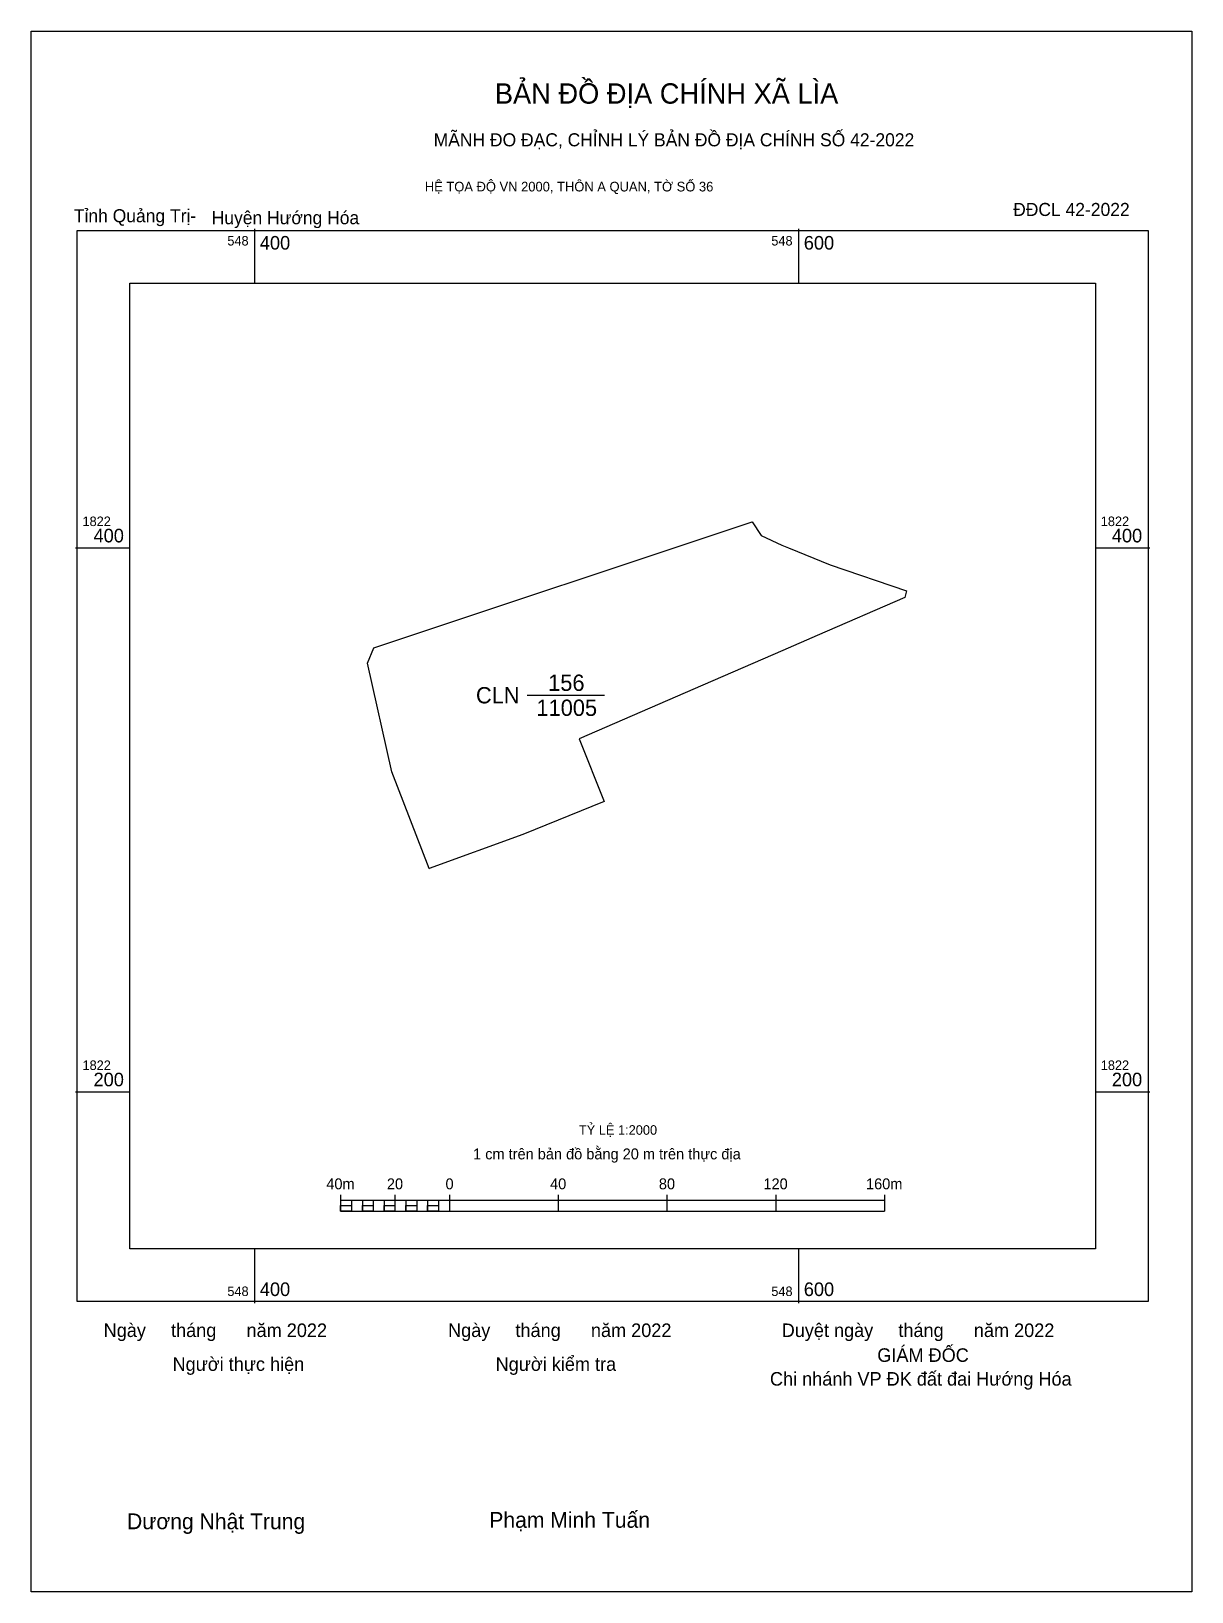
# Model space of a CAD drawing. Extents: x 548318 to 548745, y 1822016 to 1822590.
import ezdxf

# ---------------------------------------------------------------- set-up
doc = ezdxf.new("R2010")
doc.units = 0
for name, color, linetype in [('Level 10', 7, 'Continuous'), ('Level 13', 7, 'Continuous'), ('Level 15', 7, 'Continuous'), ('Level 27', 7, 'Continuous'), ('Level 6', 7, 'Continuous'), ('Level 62', 7, 'Continuous'), ('Level 63', 7, 'Continuous'), ('Level 9', 7, 'Continuous')]:
    doc.layers.add(name, color=color, linetype=linetype)

msp = doc.modelspace()

# ---------------------------------------------------------------- linework, layer by layer
at = {"layer": 'Level 10'}
msp.add_lwpolyline([(548441.63, 1822357.54), (548443.92, 1822363.18), (548582.98, 1822409.54), (548586.28, 1822404.5), (548593.98, 1822401.01), (548596.43, 1822400), (548611.73, 1822393.69), (548639.74, 1822384.19), (548639.19, 1822381.71), (548606.87, 1822367.71), (548594.29, 1822362.26), (548564.88, 1822349.52), (548519.36, 1822329.81), (548528.54, 1822306.73), (548498.75, 1822294.58), (548464.21, 1822282.03), (548450.49, 1822317.67)], close=True, dxfattribs=at)
at = {"layer": 'Level 13'}
msp.add_line((548500.25, 1822345.79), (548528.71, 1822345.79), dxfattribs=at)
at = {"layer": 'Level 15'}
msp.add_lwpolyline([(548317.94, 1822589.96), (548744.65, 1822589.96), (548744.65, 1822016.13), (548317.94, 1822016.13)], close=True, dxfattribs=at)
at = {"layer": 'Level 27'}
for p, q in [((548582.98, 1822409.54), (548583, 1822409.55)), ((548639.19, 1822381.71), (548639.18, 1822381.69)), ((548639.74, 1822384.19), (548639.75, 1822384.21)), ((548443.92, 1822363.18), (548443.91, 1822363.2)), ((548606.87, 1822367.71), (548606.89, 1822367.71)), ((548441.63, 1822357.54), (548441.61, 1822357.53)), ((548594.29, 1822362.26), (548594.29, 1822362.24)), ((548564.88, 1822349.52), (548564.89, 1822349.5)), ((548450.49, 1822317.67), (548450.47, 1822317.66)), ((548528.54, 1822306.73), (548528.56, 1822306.74)), ((548464.21, 1822282.03), (548464.19, 1822282.02))]:
    msp.add_line(p, q, dxfattribs=at)
at = {"layer": 'Level 62'}
msp.add_lwpolyline([(548354.18, 1822497.28), (548709.2, 1822497.28), (548709.2, 1822142.26), (548354.18, 1822142.26)], close=True, dxfattribs=at)
at = {"layer": 'Level 63'}
for p, q in [((548400, 1822517.28), (548400, 1822497.28)), ((548600, 1822517.28), (548600, 1822497.28)), ((548334.18, 1822400), (548354.18, 1822400)), ((548709.2, 1822400), (548729.2, 1822400)), ((548334.18, 1822200), (548354.18, 1822200)), ((548709.2, 1822200), (548729.2, 1822200)), ((548431.69, 1822162.13), (548431.69, 1822156.13)), ((548431.69, 1822160.13), (548631.69, 1822160.13)), ((548435.69, 1822160.13), (548435.69, 1822156.13)), ((548439.69, 1822160.13), (548439.69, 1822156.13)), ((548443.69, 1822160.13), (548443.69, 1822156.13)), ((548447.69, 1822160.13), (548447.69, 1822156.13)), ((548451.69, 1822162.13), (548451.69, 1822156.13)), ((548451.69, 1822160.13), (548451.69, 1822156.13)), ((548455.69, 1822160.13), (548455.69, 1822156.13)), ((548459.69, 1822160.13), (548459.69, 1822156.13)), ((548463.69, 1822160.13), (548463.69, 1822156.13)), ((548467.69, 1822160.13), (548467.69, 1822156.13)), ((548471.69, 1822162.13), (548471.69, 1822156.13)), ((548471.69, 1822160.13), (548471.69, 1822156.13)), ((548511.69, 1822162.13), (548511.69, 1822156.13)), ((548551.69, 1822162.13), (548551.69, 1822156.13)), ((548591.69, 1822162.13), (548591.69, 1822156.13)), ((548631.69, 1822162.13), (548631.69, 1822156.13)), ((548431.69, 1822156.13), (548631.69, 1822156.13)), ((548400, 1822142.26), (548400, 1822122.26)), ((548600, 1822142.26), (548600, 1822122.26))]:
    msp.add_line(p, q, dxfattribs=at)
for points in [[(548334.8, 1822516.66), (548728.57, 1822516.66), (548728.57, 1822122.88), (548334.8, 1822122.88)], [(548431.69, 1822158.13), (548435.69, 1822158.13), (548435.69, 1822156.13), (548431.69, 1822156.13)], [(548431.69, 1822158.13), (548435.69, 1822158.13), (548435.69, 1822156.13), (548431.69, 1822156.13)], [(548439.69, 1822158.13), (548443.69, 1822158.13), (548443.69, 1822156.13), (548439.69, 1822156.13)], [(548447.69, 1822158.13), (548451.69, 1822158.13), (548451.69, 1822156.13), (548447.69, 1822156.13)], [(548455.69, 1822158.13), (548459.69, 1822158.13), (548459.69, 1822156.13), (548455.69, 1822156.13)], [(548463.69, 1822158.13), (548467.69, 1822158.13), (548467.69, 1822156.13), (548463.69, 1822156.13)]]:
    msp.add_lwpolyline(points, close=True, dxfattribs=at)

# ---------------------------------------------------------------- texts
at = {"layer": 'Level 13'}
for s, p in [('156', (548508, 1822347.39)), ('CLN', (548481.46, 1822342.79)), ('11005', (548503.69, 1822338.19))]:
    msp.add_text(s, height=6, dxfattribs=at).set_placement(p)
at = {"layer": 'Level 6'}
msp.add_text('TỶ LỆ 1:2000', height=3.5158, dxfattribs=at).set_placement((548519.31, 1822184.18))
at = {"layer": 'Level 63'}
for s, height, p in [('BẢN ĐỒ ĐỊA CHÍNH XÃ LÌA', 7.4873, (548488.41, 1822563.32)), ('MÃNH ĐO ĐẠC, CHỈNH LÝ BẢN ĐỒ ĐỊA CHÍNH SỐ 42-2022', 4.8044, (548465.91, 1822547.63)), ('HỆ TỌA ĐỘ VN 2000, THÔN A QUAN, TỜ SỐ 36', 3.5565, (548462.65, 1822531.04)), ('548', 3.5, (548390.06, 1822511.16)), ('400', 5, (548402, 1822509.66)), ('548', 3.5, (548590.06, 1822511.16)), ('600', 5, (548602, 1822509.66)), ('1822', 3.5, (548336.8, 1822408)), ('1822', 3.5, (548711.2, 1822408)), ('400', 5, (548340.86, 1822402)), ('400', 5, (548715.26, 1822402)), ('1822', 3.5, (548336.8, 1822208)), ('1822', 3.5, (548711.2, 1822208)), ('200', 5, (548340.86, 1822202)), ('200', 5, (548715.26, 1822202)), ('1 cm trên bản đồ bằng 20 m trên thực địa', 4, (548480.4, 1822175.13)), ('40m', 4, (548426.43, 1822164.13)), ('20', 4, (548448.71, 1822164.13)), ('0', 4, (548470.27, 1822164.13)), ('40', 4, (548508.71, 1822164.13)), ('80', 4, (548548.71, 1822164.13)), ('120', 4, (548587.16, 1822164.13)), ('160m', 4, (548624.88, 1822164.13)), ('548', 3.5, (548390.06, 1822124.88)), ('400', 5, (548402, 1822124.88)), ('548', 3.5, (548590.06, 1822124.88)), ('600', 5, (548602, 1822124.88)), ('Ngày     tháng      năm 2022', 4.9766, (548344.58, 1822109.81)), ('Ngày     tháng      năm 2022', 4.9766, (548471.2, 1822109.81)), ('Duyệt ngày     tháng      năm 2022', 4.9766, (548593.87, 1822109.81)), ('GIÁM ĐỐC', 4.977, (548629.02, 1822100.67)), ('Người thực hiện', 4.9766, (548369.91, 1822097.37)), ('Người kiểm tra', 4.9766, (548488.69, 1822097.37)), ('Chi nhánh VP ĐK đất đai Hướng Hóa', 4.9766, (548589.55, 1822091.94)), ('Dương Nhật Trung', 5.8048, (548353.16, 1822039.14)), ('Phạm Minh Tuấn', 5.8048, (548486.36, 1822039.66))]:
    msp.add_text(s, height=height, dxfattribs=at).set_placement(p)
at = {"layer": 'Level 9'}
for s, p in [('Tỉnh Quảng Trị-', (548333.61, 1822519.71)), ('Huyện Hướng Hóa', (548384.3, 1822518.99)), ('ĐĐCL 42-2022', (548678.97, 1822522.02))]:
    msp.add_text(s, height=4.8044, dxfattribs=at).set_placement(p)

doc.saveas('drawing.dxf')
